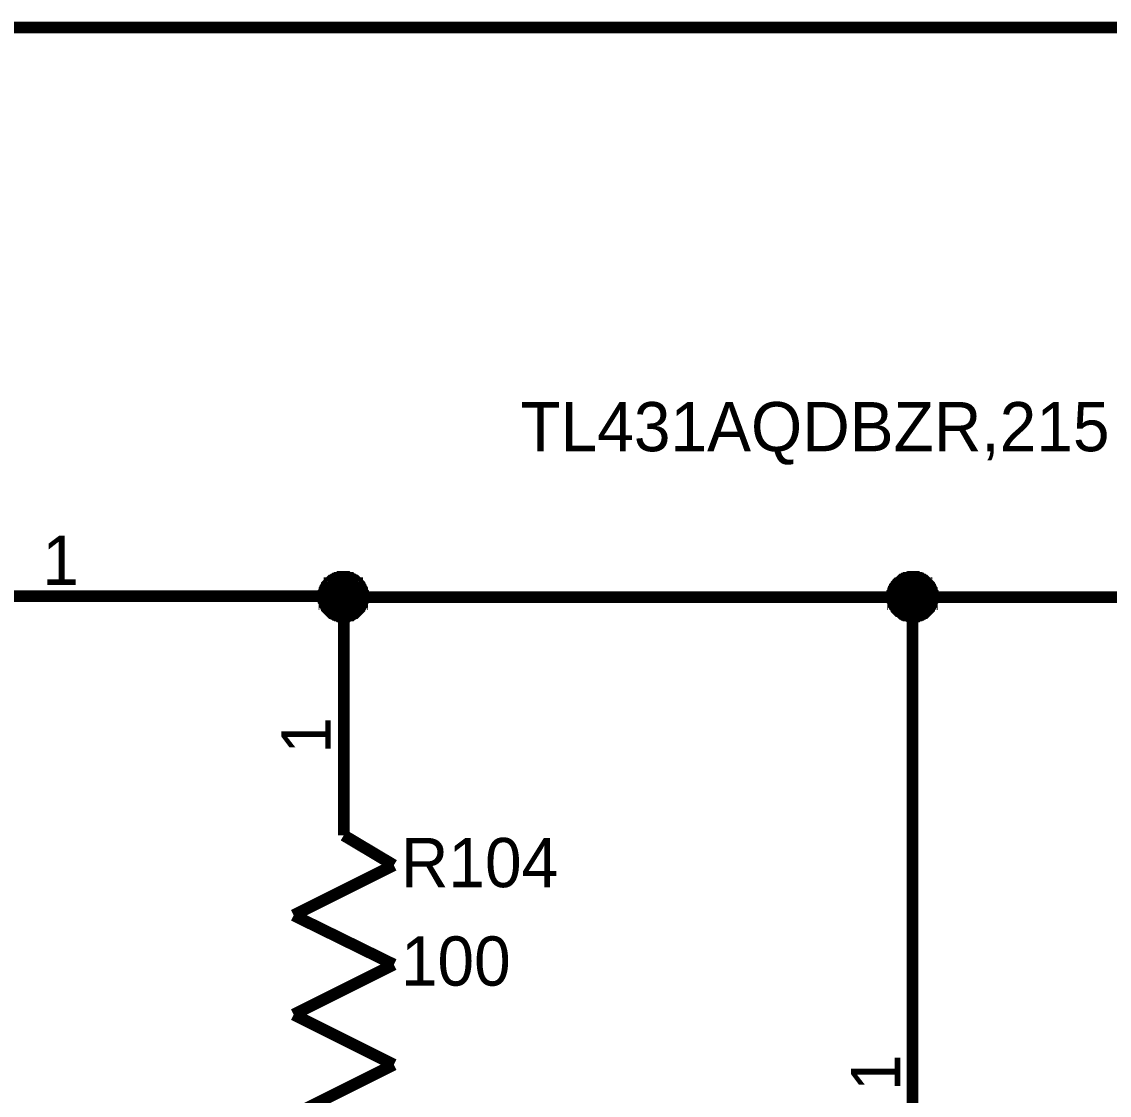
# Model space of a CAD drawing. Header units: millimetres. Extents: x 0 to 800, y 0 to 567.
# Drawn here: x 588.31 to 616.02, y 289.29 to 316.64 of the extents above; entities that cross this region are included whole.
import ezdxf

# ---------------------------------------------------------------- set-up
doc = ezdxf.new("R2010")
doc.units = ezdxf.units.MM
doc.layers.add('Sheet', color=255, linetype='Continuous')

msp = doc.modelspace()

# ---------------------------------------------------------------- linework, layer by layer
at = {"layer": 'Sheet'}
for points, const_width in [([(645.03, 315.195), (645.03, 316.495), (570.508, 316.495), (570.508, 304.489)], 0.3), ([(595.998, 301.98), (595.998, 302.003), (595.998, 302.025), (595.998, 302.07), (595.998, 302.092), (596.021, 302.115), (596.021, 302.137), (596.021, 302.159), (596.043, 302.182), (596.043, 302.204), (596.066, 302.227), (596.066, 302.249), (596.088, 302.271), (596.088, 302.294), (596.11, 302.316), (596.133, 302.339), (596.155, 302.339), (596.155, 302.361), (596.178, 302.383), (596.2, 302.406), (596.222, 302.406), (596.245, 302.428), (596.267, 302.428), (596.29, 302.451), (596.312, 302.451), (596.334, 302.473), (596.357, 302.473), (596.379, 302.473), (596.402, 302.495), (596.424, 302.495), (596.469, 302.495), (596.491, 302.495), (596.514, 302.495)], 0.3), ([(595.998, 301.98), (595.998, 302.003), (595.998, 302.025), (595.998, 302.07), (595.998, 302.092), (596.021, 302.115), (596.021, 302.137), (596.021, 302.159), (596.043, 302.182), (596.043, 302.204), (596.066, 302.227), (596.066, 302.249), (596.088, 302.271), (596.088, 302.294), (596.11, 302.316), (596.133, 302.339), (596.155, 302.339), (596.155, 302.361), (596.178, 302.383), (596.2, 302.406), (596.222, 302.406), (596.245, 302.428), (596.267, 302.428), (596.29, 302.451), (596.312, 302.451), (596.334, 302.473), (596.357, 302.473), (596.379, 302.473), (596.402, 302.495), (596.424, 302.495), (596.469, 302.495), (596.491, 302.495), (596.514, 302.495)], 0.3), ([(595.998, 301.98), (595.998, 302.003), (595.998, 302.025), (595.998, 302.07), (595.998, 302.092), (596.021, 302.115), (596.021, 302.137), (596.021, 302.159), (596.043, 302.182), (596.043, 302.204), (596.066, 302.227), (596.066, 302.249), (596.088, 302.271), (596.088, 302.294), (596.11, 302.316), (596.133, 302.339), (596.155, 302.339), (596.155, 302.361), (596.178, 302.383), (596.2, 302.406), (596.222, 302.406), (596.245, 302.428), (596.267, 302.428), (596.29, 302.451), (596.312, 302.451), (596.334, 302.473), (596.357, 302.473), (596.379, 302.473), (596.402, 302.495), (596.424, 302.495), (596.469, 302.495), (596.491, 302.495), (596.514, 302.495)], 0.3), ([(595.998, 301.98), (595.998, 302.003), (595.998, 302.025), (595.998, 302.07), (595.998, 302.092), (596.021, 302.115), (596.021, 302.137), (596.021, 302.159), (596.043, 302.182), (596.043, 302.204), (596.066, 302.227), (596.066, 302.249), (596.088, 302.271), (596.088, 302.294), (596.11, 302.316), (596.133, 302.339), (596.155, 302.339), (596.155, 302.361), (596.178, 302.383), (596.2, 302.406), (596.222, 302.406), (596.245, 302.428), (596.267, 302.428), (596.29, 302.451), (596.312, 302.451), (596.334, 302.473), (596.357, 302.473), (596.379, 302.473), (596.402, 302.495), (596.424, 302.495), (596.469, 302.495), (596.491, 302.495), (596.514, 302.495)], 0.3), ([(596.514, 302.495), (596.514, 302.495)], 0.3), ([(596.514, 302.495), (596.536, 302.495), (596.558, 302.495), (596.581, 302.495), (596.603, 302.495), (596.626, 302.473), (596.648, 302.473), (596.693, 302.473), (596.715, 302.451), (596.715, 302.451), (596.738, 302.428), (596.76, 302.428), (596.782, 302.406), (596.805, 302.406), (596.827, 302.383), (596.85, 302.361), (596.85, 302.339), (596.872, 302.339), (596.894, 302.316), (596.917, 302.294), (596.917, 302.271), (596.939, 302.249), (596.939, 302.227), (596.962, 302.204), (596.962, 302.182), (596.984, 302.159), (596.984, 302.137), (596.984, 302.115), (597.006, 302.092), (597.006, 302.07), (597.006, 302.025), (597.006, 302.003), (597.006, 301.98)], 0.3), ([(596.514, 302.495), (596.514, 302.495)], 0.3), ([(596.514, 302.495), (596.536, 302.495), (596.558, 302.495), (596.581, 302.495), (596.603, 302.495), (596.626, 302.473), (596.648, 302.473), (596.693, 302.473), (596.715, 302.451), (596.715, 302.451), (596.738, 302.428), (596.76, 302.428), (596.782, 302.406), (596.805, 302.406), (596.827, 302.383), (596.85, 302.361), (596.85, 302.339), (596.872, 302.339), (596.894, 302.316), (596.917, 302.294), (596.917, 302.271), (596.939, 302.249), (596.939, 302.227), (596.962, 302.204), (596.962, 302.182), (596.984, 302.159), (596.984, 302.137), (596.984, 302.115), (597.006, 302.092), (597.006, 302.07), (597.006, 302.025), (597.006, 302.003), (597.006, 301.98)], 0.3), ([(596.514, 302.495), (596.514, 302.495)], 0.3), ([(596.514, 302.495), (596.536, 302.495), (596.558, 302.495), (596.581, 302.495), (596.603, 302.495), (596.626, 302.473), (596.648, 302.473), (596.693, 302.473), (596.715, 302.451), (596.715, 302.451), (596.738, 302.428), (596.76, 302.428), (596.782, 302.406), (596.805, 302.406), (596.827, 302.383), (596.85, 302.361), (596.85, 302.339), (596.872, 302.339), (596.894, 302.316), (596.917, 302.294), (596.917, 302.271), (596.939, 302.249), (596.939, 302.227), (596.962, 302.204), (596.962, 302.182), (596.984, 302.159), (596.984, 302.137), (596.984, 302.115), (597.006, 302.092), (597.006, 302.07), (597.006, 302.025), (597.006, 302.003), (597.006, 301.98)], 0.3), ([(596.514, 302.495), (596.514, 302.495)], 0.3), ([(596.514, 302.495), (596.536, 302.495), (596.558, 302.495), (596.581, 302.495), (596.603, 302.495), (596.626, 302.473), (596.648, 302.473), (596.693, 302.473), (596.715, 302.451), (596.715, 302.451), (596.738, 302.428), (596.76, 302.428), (596.782, 302.406), (596.805, 302.406), (596.827, 302.383), (596.85, 302.361), (596.85, 302.339), (596.872, 302.339), (596.894, 302.316), (596.917, 302.294), (596.917, 302.271), (596.939, 302.249), (596.939, 302.227), (596.962, 302.204), (596.962, 302.182), (596.984, 302.159), (596.984, 302.137), (596.984, 302.115), (597.006, 302.092), (597.006, 302.07), (597.006, 302.025), (597.006, 302.003), (597.006, 301.98)], 0.3), ([(610.491, 301.98), (610.491, 302.003), (610.491, 302.025), (610.491, 302.07), (610.491, 302.092), (610.513, 302.115), (610.513, 302.137), (610.513, 302.159), (610.535, 302.182), (610.535, 302.204), (610.558, 302.227), (610.558, 302.249), (610.58, 302.271), (610.603, 302.294), (610.603, 302.316), (610.625, 302.339), (610.647, 302.339), (610.67, 302.361), (610.692, 302.383), (610.715, 302.406), (610.715, 302.406), (610.737, 302.428), (610.759, 302.428), (610.782, 302.451), (610.804, 302.451), (610.827, 302.473), (610.849, 302.473), (610.871, 302.473), (610.916, 302.495), (610.939, 302.495), (610.961, 302.495), (610.983, 302.495), (611.006, 302.495)], 0.3), ([(610.491, 301.98), (610.491, 302.003), (610.491, 302.025), (610.491, 302.07), (610.491, 302.092), (610.513, 302.115), (610.513, 302.137), (610.513, 302.159), (610.535, 302.182), (610.535, 302.204), (610.558, 302.227), (610.558, 302.249), (610.58, 302.271), (610.603, 302.294), (610.603, 302.316), (610.625, 302.339), (610.647, 302.339), (610.67, 302.361), (610.692, 302.383), (610.715, 302.406), (610.715, 302.406), (610.737, 302.428), (610.759, 302.428), (610.782, 302.451), (610.804, 302.451), (610.827, 302.473), (610.849, 302.473), (610.871, 302.473), (610.916, 302.495), (610.939, 302.495), (610.961, 302.495), (610.983, 302.495), (611.006, 302.495)], 0.3), ([(610.491, 301.98), (610.491, 302.003), (610.491, 302.025), (610.491, 302.07), (610.491, 302.092), (610.513, 302.115), (610.513, 302.137), (610.513, 302.159), (610.535, 302.182), (610.535, 302.204), (610.558, 302.227), (610.558, 302.249), (610.58, 302.271), (610.603, 302.294), (610.603, 302.316), (610.625, 302.339), (610.647, 302.339), (610.67, 302.361), (610.692, 302.383), (610.715, 302.406), (610.715, 302.406), (610.737, 302.428), (610.759, 302.428), (610.782, 302.451), (610.804, 302.451), (610.827, 302.473), (610.849, 302.473), (610.871, 302.473), (610.916, 302.495), (610.939, 302.495), (610.961, 302.495), (610.983, 302.495), (611.006, 302.495)], 0.3), ([(610.491, 301.98), (610.491, 302.003), (610.491, 302.025), (610.491, 302.07), (610.491, 302.092), (610.513, 302.115), (610.513, 302.137), (610.513, 302.159), (610.535, 302.182), (610.535, 302.204), (610.558, 302.227), (610.558, 302.249), (610.58, 302.271), (610.603, 302.294), (610.603, 302.316), (610.625, 302.339), (610.647, 302.339), (610.67, 302.361), (610.692, 302.383), (610.715, 302.406), (610.715, 302.406), (610.737, 302.428), (610.759, 302.428), (610.782, 302.451), (610.804, 302.451), (610.827, 302.473), (610.849, 302.473), (610.871, 302.473), (610.916, 302.495), (610.939, 302.495), (610.961, 302.495), (610.983, 302.495), (611.006, 302.495)], 0.3), ([(611.006, 302.495), (611.006, 302.495)], 0.3), ([(611.006, 302.495), (611.028, 302.495), (611.051, 302.495), (611.095, 302.495), (611.118, 302.495), (611.14, 302.473), (611.163, 302.473), (611.185, 302.473), (611.207, 302.451), (611.23, 302.451), (611.252, 302.428), (611.275, 302.428), (611.297, 302.406), (611.319, 302.406), (611.342, 302.383), (611.364, 302.361), (611.364, 302.339), (611.387, 302.339), (611.409, 302.316), (611.431, 302.294), (611.431, 302.271), (611.454, 302.249), (611.454, 302.227), (611.476, 302.204), (611.476, 302.182), (611.499, 302.159), (611.499, 302.137), (611.499, 302.115), (611.521, 302.092), (611.521, 302.07), (611.521, 302.025), (611.521, 302.003), (611.521, 301.98)], 0.3), ([(611.006, 302.495), (611.006, 302.495)], 0.3), ([(611.006, 302.495), (611.028, 302.495), (611.051, 302.495), (611.095, 302.495), (611.118, 302.495), (611.14, 302.473), (611.163, 302.473), (611.185, 302.473), (611.207, 302.451), (611.23, 302.451), (611.252, 302.428), (611.275, 302.428), (611.297, 302.406), (611.319, 302.406), (611.342, 302.383), (611.364, 302.361), (611.364, 302.339), (611.387, 302.339), (611.409, 302.316), (611.431, 302.294), (611.431, 302.271), (611.454, 302.249), (611.454, 302.227), (611.476, 302.204), (611.476, 302.182), (611.499, 302.159), (611.499, 302.137), (611.499, 302.115), (611.521, 302.092), (611.521, 302.07), (611.521, 302.025), (611.521, 302.003), (611.521, 301.98)], 0.3), ([(611.006, 302.495), (611.006, 302.495)], 0.3), ([(611.006, 302.495), (611.028, 302.495), (611.051, 302.495), (611.095, 302.495), (611.118, 302.495), (611.14, 302.473), (611.163, 302.473), (611.185, 302.473), (611.207, 302.451), (611.23, 302.451), (611.252, 302.428), (611.275, 302.428), (611.297, 302.406), (611.319, 302.406), (611.342, 302.383), (611.364, 302.361), (611.364, 302.339), (611.387, 302.339), (611.409, 302.316), (611.431, 302.294), (611.431, 302.271), (611.454, 302.249), (611.454, 302.227), (611.476, 302.204), (611.476, 302.182), (611.499, 302.159), (611.499, 302.137), (611.499, 302.115), (611.521, 302.092), (611.521, 302.07), (611.521, 302.025), (611.521, 302.003), (611.521, 301.98)], 0.3), ([(611.006, 302.495), (611.006, 302.495)], 0.3), ([(611.006, 302.495), (611.028, 302.495), (611.051, 302.495), (611.095, 302.495), (611.118, 302.495), (611.14, 302.473), (611.163, 302.473), (611.185, 302.473), (611.207, 302.451), (611.23, 302.451), (611.252, 302.428), (611.275, 302.428), (611.297, 302.406), (611.319, 302.406), (611.342, 302.383), (611.364, 302.361), (611.364, 302.339), (611.387, 302.339), (611.409, 302.316), (611.431, 302.294), (611.431, 302.271), (611.454, 302.249), (611.454, 302.227), (611.476, 302.204), (611.476, 302.182), (611.499, 302.159), (611.499, 302.137), (611.499, 302.115), (611.521, 302.092), (611.521, 302.07), (611.521, 302.025), (611.521, 302.003), (611.521, 301.98)], 0.3), ([(595.998, 301.98), (595.998, 302.003), (595.998, 302.025), (595.998, 302.07), (595.998, 302.092), (596.021, 302.115), (596.021, 302.137), (596.021, 302.159), (596.043, 302.182), (596.043, 302.204), (596.066, 302.227), (596.066, 302.249), (596.088, 302.271), (596.088, 302.294), (596.11, 302.316), (596.133, 302.339), (596.155, 302.339), (596.155, 302.361), (596.178, 302.383), (596.2, 302.406), (596.222, 302.406), (596.245, 302.428), (596.267, 302.428), (596.29, 302.451), (596.312, 302.451), (596.334, 302.473), (596.357, 302.473), (596.379, 302.473), (596.402, 302.495), (596.424, 302.495), (596.469, 302.495), (596.491, 302.495), (596.514, 302.495)], 0.0991), ([(595.998, 301.98), (595.998, 302.003), (595.998, 302.025), (595.998, 302.07), (595.998, 302.092), (596.021, 302.115), (596.021, 302.137), (596.021, 302.159), (596.043, 302.182), (596.043, 302.204), (596.066, 302.227), (596.066, 302.249), (596.088, 302.271), (596.088, 302.294), (596.11, 302.316), (596.133, 302.339), (596.155, 302.339), (596.155, 302.361), (596.178, 302.383), (596.2, 302.406), (596.222, 302.406), (596.245, 302.428), (596.267, 302.428), (596.29, 302.451), (596.312, 302.451), (596.334, 302.473), (596.357, 302.473), (596.379, 302.473), (596.402, 302.495), (596.424, 302.495), (596.469, 302.495), (596.491, 302.495), (596.514, 302.495)], 0.0991), ([(595.998, 301.98), (595.998, 302.003), (595.998, 302.025), (595.998, 302.07), (595.998, 302.092), (596.021, 302.115), (596.021, 302.137), (596.021, 302.159), (596.043, 302.182), (596.043, 302.204), (596.066, 302.227), (596.066, 302.249), (596.088, 302.271), (596.088, 302.294), (596.11, 302.316), (596.133, 302.339), (596.155, 302.339), (596.155, 302.361), (596.178, 302.383), (596.2, 302.406), (596.222, 302.406), (596.245, 302.428), (596.267, 302.428), (596.29, 302.451), (596.312, 302.451), (596.334, 302.473), (596.357, 302.473), (596.379, 302.473), (596.402, 302.495), (596.424, 302.495), (596.469, 302.495), (596.491, 302.495), (596.514, 302.495)], 0.0991), ([(595.998, 301.98), (595.998, 302.003), (595.998, 302.025), (595.998, 302.07), (595.998, 302.092), (596.021, 302.115), (596.021, 302.137), (596.021, 302.159), (596.043, 302.182), (596.043, 302.204), (596.066, 302.227), (596.066, 302.249), (596.088, 302.271), (596.088, 302.294), (596.11, 302.316), (596.133, 302.339), (596.155, 302.339), (596.155, 302.361), (596.178, 302.383), (596.2, 302.406), (596.222, 302.406), (596.245, 302.428), (596.267, 302.428), (596.29, 302.451), (596.312, 302.451), (596.334, 302.473), (596.357, 302.473), (596.379, 302.473), (596.402, 302.495), (596.424, 302.495), (596.469, 302.495), (596.491, 302.495), (596.514, 302.495)], 0.0991), ([(596.514, 302.495), (596.514, 302.495)], 0.0991), ([(596.514, 302.495), (596.536, 302.495), (596.558, 302.495), (596.581, 302.495), (596.603, 302.495), (596.626, 302.473), (596.648, 302.473), (596.693, 302.473), (596.715, 302.451), (596.715, 302.451), (596.738, 302.428), (596.76, 302.428), (596.782, 302.406), (596.805, 302.406), (596.827, 302.383), (596.85, 302.361), (596.85, 302.339), (596.872, 302.339), (596.894, 302.316), (596.917, 302.294), (596.917, 302.271), (596.939, 302.249), (596.939, 302.227), (596.962, 302.204), (596.962, 302.182), (596.984, 302.159), (596.984, 302.137), (596.984, 302.115), (597.006, 302.092), (597.006, 302.07), (597.006, 302.025), (597.006, 302.003), (597.006, 301.98)], 0.0991), ([(596.514, 302.495), (596.514, 302.495)], 0.0991), ([(596.514, 302.495), (596.536, 302.495), (596.558, 302.495), (596.581, 302.495), (596.603, 302.495), (596.626, 302.473), (596.648, 302.473), (596.693, 302.473), (596.715, 302.451), (596.715, 302.451), (596.738, 302.428), (596.76, 302.428), (596.782, 302.406), (596.805, 302.406), (596.827, 302.383), (596.85, 302.361), (596.85, 302.339), (596.872, 302.339), (596.894, 302.316), (596.917, 302.294), (596.917, 302.271), (596.939, 302.249), (596.939, 302.227), (596.962, 302.204), (596.962, 302.182), (596.984, 302.159), (596.984, 302.137), (596.984, 302.115), (597.006, 302.092), (597.006, 302.07), (597.006, 302.025), (597.006, 302.003), (597.006, 301.98)], 0.0991), ([(596.514, 302.495), (596.514, 302.495)], 0.0991), ([(596.514, 302.495), (596.536, 302.495), (596.558, 302.495), (596.581, 302.495), (596.603, 302.495), (596.626, 302.473), (596.648, 302.473), (596.693, 302.473), (596.715, 302.451), (596.715, 302.451), (596.738, 302.428), (596.76, 302.428), (596.782, 302.406), (596.805, 302.406), (596.827, 302.383), (596.85, 302.361), (596.85, 302.339), (596.872, 302.339), (596.894, 302.316), (596.917, 302.294), (596.917, 302.271), (596.939, 302.249), (596.939, 302.227), (596.962, 302.204), (596.962, 302.182), (596.984, 302.159), (596.984, 302.137), (596.984, 302.115), (597.006, 302.092), (597.006, 302.07), (597.006, 302.025), (597.006, 302.003), (597.006, 301.98)], 0.0991), ([(596.514, 302.495), (596.514, 302.495)], 0.0991), ([(596.514, 302.495), (596.536, 302.495), (596.558, 302.495), (596.581, 302.495), (596.603, 302.495), (596.626, 302.473), (596.648, 302.473), (596.693, 302.473), (596.715, 302.451), (596.715, 302.451), (596.738, 302.428), (596.76, 302.428), (596.782, 302.406), (596.805, 302.406), (596.827, 302.383), (596.85, 302.361), (596.85, 302.339), (596.872, 302.339), (596.894, 302.316), (596.917, 302.294), (596.917, 302.271), (596.939, 302.249), (596.939, 302.227), (596.962, 302.204), (596.962, 302.182), (596.984, 302.159), (596.984, 302.137), (596.984, 302.115), (597.006, 302.092), (597.006, 302.07), (597.006, 302.025), (597.006, 302.003), (597.006, 301.98)], 0.0991), ([(610.491, 301.98), (610.491, 302.003), (610.491, 302.025), (610.491, 302.07), (610.491, 302.092), (610.513, 302.115), (610.513, 302.137), (610.513, 302.159), (610.535, 302.182), (610.535, 302.204), (610.558, 302.227), (610.558, 302.249), (610.58, 302.271), (610.603, 302.294), (610.603, 302.316), (610.625, 302.339), (610.647, 302.339), (610.67, 302.361), (610.692, 302.383), (610.715, 302.406), (610.715, 302.406), (610.737, 302.428), (610.759, 302.428), (610.782, 302.451), (610.804, 302.451), (610.827, 302.473), (610.849, 302.473), (610.871, 302.473), (610.916, 302.495), (610.939, 302.495), (610.961, 302.495), (610.983, 302.495), (611.006, 302.495)], 0.0991), ([(610.491, 301.98), (610.491, 302.003), (610.491, 302.025), (610.491, 302.07), (610.491, 302.092), (610.513, 302.115), (610.513, 302.137), (610.513, 302.159), (610.535, 302.182), (610.535, 302.204), (610.558, 302.227), (610.558, 302.249), (610.58, 302.271), (610.603, 302.294), (610.603, 302.316), (610.625, 302.339), (610.647, 302.339), (610.67, 302.361), (610.692, 302.383), (610.715, 302.406), (610.715, 302.406), (610.737, 302.428), (610.759, 302.428), (610.782, 302.451), (610.804, 302.451), (610.827, 302.473), (610.849, 302.473), (610.871, 302.473), (610.916, 302.495), (610.939, 302.495), (610.961, 302.495), (610.983, 302.495), (611.006, 302.495)], 0.0991), ([(610.491, 301.98), (610.491, 302.003), (610.491, 302.025), (610.491, 302.07), (610.491, 302.092), (610.513, 302.115), (610.513, 302.137), (610.513, 302.159), (610.535, 302.182), (610.535, 302.204), (610.558, 302.227), (610.558, 302.249), (610.58, 302.271), (610.603, 302.294), (610.603, 302.316), (610.625, 302.339), (610.647, 302.339), (610.67, 302.361), (610.692, 302.383), (610.715, 302.406), (610.715, 302.406), (610.737, 302.428), (610.759, 302.428), (610.782, 302.451), (610.804, 302.451), (610.827, 302.473), (610.849, 302.473), (610.871, 302.473), (610.916, 302.495), (610.939, 302.495), (610.961, 302.495), (610.983, 302.495), (611.006, 302.495)], 0.0991), ([(610.491, 301.98), (610.491, 302.003), (610.491, 302.025), (610.491, 302.07), (610.491, 302.092), (610.513, 302.115), (610.513, 302.137), (610.513, 302.159), (610.535, 302.182), (610.535, 302.204), (610.558, 302.227), (610.558, 302.249), (610.58, 302.271), (610.603, 302.294), (610.603, 302.316), (610.625, 302.339), (610.647, 302.339), (610.67, 302.361), (610.692, 302.383), (610.715, 302.406), (610.715, 302.406), (610.737, 302.428), (610.759, 302.428), (610.782, 302.451), (610.804, 302.451), (610.827, 302.473), (610.849, 302.473), (610.871, 302.473), (610.916, 302.495), (610.939, 302.495), (610.961, 302.495), (610.983, 302.495), (611.006, 302.495)], 0.0991), ([(611.006, 302.495), (611.006, 302.495)], 0.0991), ([(611.006, 302.495), (611.028, 302.495), (611.051, 302.495), (611.095, 302.495), (611.118, 302.495), (611.14, 302.473), (611.163, 302.473), (611.185, 302.473), (611.207, 302.451), (611.23, 302.451), (611.252, 302.428), (611.275, 302.428), (611.297, 302.406), (611.319, 302.406), (611.342, 302.383), (611.364, 302.361), (611.364, 302.339), (611.387, 302.339), (611.409, 302.316), (611.431, 302.294), (611.431, 302.271), (611.454, 302.249), (611.454, 302.227), (611.476, 302.204), (611.476, 302.182), (611.499, 302.159), (611.499, 302.137), (611.499, 302.115), (611.521, 302.092), (611.521, 302.07), (611.521, 302.025), (611.521, 302.003), (611.521, 301.98)], 0.0991), ([(611.006, 302.495), (611.006, 302.495)], 0.0991), ([(611.006, 302.495), (611.028, 302.495), (611.051, 302.495), (611.095, 302.495), (611.118, 302.495), (611.14, 302.473), (611.163, 302.473), (611.185, 302.473), (611.207, 302.451), (611.23, 302.451), (611.252, 302.428), (611.275, 302.428), (611.297, 302.406), (611.319, 302.406), (611.342, 302.383), (611.364, 302.361), (611.364, 302.339), (611.387, 302.339), (611.409, 302.316), (611.431, 302.294), (611.431, 302.271), (611.454, 302.249), (611.454, 302.227), (611.476, 302.204), (611.476, 302.182), (611.499, 302.159), (611.499, 302.137), (611.499, 302.115), (611.521, 302.092), (611.521, 302.07), (611.521, 302.025), (611.521, 302.003), (611.521, 301.98)], 0.0991), ([(611.006, 302.495), (611.006, 302.495)], 0.0991), ([(611.006, 302.495), (611.028, 302.495), (611.051, 302.495), (611.095, 302.495), (611.118, 302.495), (611.14, 302.473), (611.163, 302.473), (611.185, 302.473), (611.207, 302.451), (611.23, 302.451), (611.252, 302.428), (611.275, 302.428), (611.297, 302.406), (611.319, 302.406), (611.342, 302.383), (611.364, 302.361), (611.364, 302.339), (611.387, 302.339), (611.409, 302.316), (611.431, 302.294), (611.431, 302.271), (611.454, 302.249), (611.454, 302.227), (611.476, 302.204), (611.476, 302.182), (611.499, 302.159), (611.499, 302.137), (611.499, 302.115), (611.521, 302.092), (611.521, 302.07), (611.521, 302.025), (611.521, 302.003), (611.521, 301.98)], 0.0991), ([(611.006, 302.495), (611.006, 302.495)], 0.0991), ([(611.006, 302.495), (611.028, 302.495), (611.051, 302.495), (611.095, 302.495), (611.118, 302.495), (611.14, 302.473), (611.163, 302.473), (611.185, 302.473), (611.207, 302.451), (611.23, 302.451), (611.252, 302.428), (611.275, 302.428), (611.297, 302.406), (611.319, 302.406), (611.342, 302.383), (611.364, 302.361), (611.364, 302.339), (611.387, 302.339), (611.409, 302.316), (611.431, 302.294), (611.431, 302.271), (611.454, 302.249), (611.454, 302.227), (611.476, 302.204), (611.476, 302.182), (611.499, 302.159), (611.499, 302.137), (611.499, 302.115), (611.521, 302.092), (611.521, 302.07), (611.521, 302.025), (611.521, 302.003), (611.521, 301.98)], 0.0991), ([(586.747, 302.003), (591.832, 302.003)], 0.3), ([(591.832, 302.003), (596.514, 302.003), (596.514, 301.98), (611.006, 301.98), (626.013, 301.98), (628.5, 301.98)], 0.3), ([(596.514, 301.487), (596.491, 301.487), (596.469, 301.487), (596.424, 301.487), (596.402, 301.487), (596.379, 301.51), (596.357, 301.51), (596.334, 301.51), (596.312, 301.532), (596.29, 301.532), (596.267, 301.555), (596.245, 301.555), (596.222, 301.577), (596.2, 301.577), (596.178, 301.599), (596.155, 301.622), (596.155, 301.622), (596.133, 301.644), (596.11, 301.667), (596.088, 301.689), (596.088, 301.711), (596.066, 301.734), (596.066, 301.756), (596.043, 301.779), (596.043, 301.801), (596.021, 301.801), (596.021, 301.846), (596.021, 301.868), (595.998, 301.891), (595.998, 301.913), (595.998, 301.935), (595.998, 301.958), (595.998, 301.98)], 0.3), ([(595.998, 301.98), (595.998, 301.98)], 0.3), ([(596.514, 301.487), (596.491, 301.487), (596.469, 301.487), (596.424, 301.487), (596.402, 301.487), (596.379, 301.51), (596.357, 301.51), (596.334, 301.51), (596.312, 301.532), (596.29, 301.532), (596.267, 301.555), (596.245, 301.555), (596.222, 301.577), (596.2, 301.577), (596.178, 301.599), (596.155, 301.622), (596.155, 301.622), (596.133, 301.644), (596.11, 301.667), (596.088, 301.689), (596.088, 301.711), (596.066, 301.734), (596.066, 301.756), (596.043, 301.779), (596.043, 301.801), (596.021, 301.801), (596.021, 301.846), (596.021, 301.868), (595.998, 301.891), (595.998, 301.913), (595.998, 301.935), (595.998, 301.958), (595.998, 301.98)], 0.3), ([(595.998, 301.98), (595.998, 301.98)], 0.3), ([(596.514, 301.487), (596.491, 301.487), (596.469, 301.487), (596.424, 301.487), (596.402, 301.487), (596.379, 301.51), (596.357, 301.51), (596.334, 301.51), (596.312, 301.532), (596.29, 301.532), (596.267, 301.555), (596.245, 301.555), (596.222, 301.577), (596.2, 301.577), (596.178, 301.599), (596.155, 301.622), (596.155, 301.622), (596.133, 301.644), (596.11, 301.667), (596.088, 301.689), (596.088, 301.711), (596.066, 301.734), (596.066, 301.756), (596.043, 301.779), (596.043, 301.801), (596.021, 301.801), (596.021, 301.846), (596.021, 301.868), (595.998, 301.891), (595.998, 301.913), (595.998, 301.935), (595.998, 301.958), (595.998, 301.98)], 0.3), ([(595.998, 301.98), (595.998, 301.98)], 0.3), ([(596.514, 301.487), (596.491, 301.487), (596.469, 301.487), (596.424, 301.487), (596.402, 301.487), (596.379, 301.51), (596.357, 301.51), (596.334, 301.51), (596.312, 301.532), (596.29, 301.532), (596.267, 301.555), (596.245, 301.555), (596.222, 301.577), (596.2, 301.577), (596.178, 301.599), (596.155, 301.622), (596.155, 301.622), (596.133, 301.644), (596.11, 301.667), (596.088, 301.689), (596.088, 301.711), (596.066, 301.734), (596.066, 301.756), (596.043, 301.779), (596.043, 301.801), (596.021, 301.801), (596.021, 301.846), (596.021, 301.868), (595.998, 301.891), (595.998, 301.913), (595.998, 301.935), (595.998, 301.958), (595.998, 301.98)], 0.3), ([(595.998, 301.98), (595.998, 301.98)], 0.3), ([(596.514, 300.995), (596.514, 301.98)], 0.3), ([(597.006, 301.98), (597.006, 301.958), (597.006, 301.935), (597.006, 301.913), (597.006, 301.891), (596.984, 301.868), (596.984, 301.846), (596.984, 301.801), (596.962, 301.801), (596.962, 301.779), (596.939, 301.756), (596.939, 301.734), (596.917, 301.711), (596.917, 301.689), (596.894, 301.667), (596.872, 301.644), (596.85, 301.622), (596.85, 301.622), (596.827, 301.599), (596.805, 301.577), (596.782, 301.577), (596.76, 301.555), (596.738, 301.555), (596.715, 301.532), (596.715, 301.532), (596.693, 301.51), (596.648, 301.51), (596.626, 301.51), (596.603, 301.487), (596.581, 301.487), (596.558, 301.487), (596.536, 301.487), (596.514, 301.487)], 0.3), ([(597.006, 301.98), (597.006, 301.958), (597.006, 301.935), (597.006, 301.913), (597.006, 301.891), (596.984, 301.868), (596.984, 301.846), (596.984, 301.801), (596.962, 301.801), (596.962, 301.779), (596.939, 301.756), (596.939, 301.734), (596.917, 301.711), (596.917, 301.689), (596.894, 301.667), (596.872, 301.644), (596.85, 301.622), (596.85, 301.622), (596.827, 301.599), (596.805, 301.577), (596.782, 301.577), (596.76, 301.555), (596.738, 301.555), (596.715, 301.532), (596.715, 301.532), (596.693, 301.51), (596.648, 301.51), (596.626, 301.51), (596.603, 301.487), (596.581, 301.487), (596.558, 301.487), (596.536, 301.487), (596.514, 301.487)], 0.3), ([(597.006, 301.98), (597.006, 301.958), (597.006, 301.935), (597.006, 301.913), (597.006, 301.891), (596.984, 301.868), (596.984, 301.846), (596.984, 301.801), (596.962, 301.801), (596.962, 301.779), (596.939, 301.756), (596.939, 301.734), (596.917, 301.711), (596.917, 301.689), (596.894, 301.667), (596.872, 301.644), (596.85, 301.622), (596.85, 301.622), (596.827, 301.599), (596.805, 301.577), (596.782, 301.577), (596.76, 301.555), (596.738, 301.555), (596.715, 301.532), (596.715, 301.532), (596.693, 301.51), (596.648, 301.51), (596.626, 301.51), (596.603, 301.487), (596.581, 301.487), (596.558, 301.487), (596.536, 301.487), (596.514, 301.487)], 0.3), ([(597.006, 301.98), (597.006, 301.958), (597.006, 301.935), (597.006, 301.913), (597.006, 301.891), (596.984, 301.868), (596.984, 301.846), (596.984, 301.801), (596.962, 301.801), (596.962, 301.779), (596.939, 301.756), (596.939, 301.734), (596.917, 301.711), (596.917, 301.689), (596.894, 301.667), (596.872, 301.644), (596.85, 301.622), (596.85, 301.622), (596.827, 301.599), (596.805, 301.577), (596.782, 301.577), (596.76, 301.555), (596.738, 301.555), (596.715, 301.532), (596.715, 301.532), (596.693, 301.51), (596.648, 301.51), (596.626, 301.51), (596.603, 301.487), (596.581, 301.487), (596.558, 301.487), (596.536, 301.487), (596.514, 301.487)], 0.3), ([(597.006, 301.98), (597.006, 301.98), (597.006, 301.98), (597.006, 301.98), (597.006, 301.98), (597.006, 301.98), (597.006, 301.98), (597.006, 301.98), (597.006, 301.98), (597.006, 301.98), (597.006, 301.98), (597.006, 301.98), (597.006, 301.98), (597.006, 301.98), (597.006, 301.98), (597.006, 301.98), (597.006, 301.98), (597.006, 301.98), (597.006, 301.98), (597.006, 301.98), (597.006, 301.98), (597.006, 301.98), (597.006, 301.98), (597.006, 301.98), (597.006, 301.98), (597.006, 301.98), (597.006, 301.98), (597.006, 301.98), (597.006, 301.98), (597.006, 301.98), (597.006, 301.98), (597.006, 301.98), (597.006, 301.98)], 0.3), ([(597.006, 301.98), (597.006, 301.98)], 0.3), ([(597.006, 301.98), (597.006, 301.98), (597.006, 301.98), (597.006, 301.98), (597.006, 301.98), (597.006, 301.98), (597.006, 301.98), (597.006, 301.98), (597.006, 301.98), (597.006, 301.98), (597.006, 301.98), (597.006, 301.98), (597.006, 301.98), (597.006, 301.98), (597.006, 301.98), (597.006, 301.98), (597.006, 301.98), (597.006, 301.98), (597.006, 301.98), (597.006, 301.98), (597.006, 301.98), (597.006, 301.98), (597.006, 301.98), (597.006, 301.98), (597.006, 301.98), (597.006, 301.98), (597.006, 301.98), (597.006, 301.98), (597.006, 301.98), (597.006, 301.98), (597.006, 301.98), (597.006, 301.98), (597.006, 301.98)], 0.3), ([(597.006, 301.98), (597.006, 301.98)], 0.3), ([(597.006, 301.98), (597.006, 301.98), (597.006, 301.98), (597.006, 301.98), (597.006, 301.98), (597.006, 301.98), (597.006, 301.98), (597.006, 301.98), (597.006, 301.98), (597.006, 301.98), (597.006, 301.98), (597.006, 301.98), (597.006, 301.98), (597.006, 301.98), (597.006, 301.98), (597.006, 301.98), (597.006, 301.98), (597.006, 301.98), (597.006, 301.98), (597.006, 301.98), (597.006, 301.98), (597.006, 301.98), (597.006, 301.98), (597.006, 301.98), (597.006, 301.98), (597.006, 301.98), (597.006, 301.98), (597.006, 301.98), (597.006, 301.98), (597.006, 301.98), (597.006, 301.98), (597.006, 301.98), (597.006, 301.98)], 0.3), ([(597.006, 301.98), (597.006, 301.98)], 0.3), ([(597.006, 301.98), (597.006, 301.98), (597.006, 301.98), (597.006, 301.98), (597.006, 301.98), (597.006, 301.98), (597.006, 301.98), (597.006, 301.98), (597.006, 301.98), (597.006, 301.98), (597.006, 301.98), (597.006, 301.98), (597.006, 301.98), (597.006, 301.98), (597.006, 301.98), (597.006, 301.98), (597.006, 301.98), (597.006, 301.98), (597.006, 301.98), (597.006, 301.98), (597.006, 301.98), (597.006, 301.98), (597.006, 301.98), (597.006, 301.98), (597.006, 301.98), (597.006, 301.98), (597.006, 301.98), (597.006, 301.98), (597.006, 301.98), (597.006, 301.98), (597.006, 301.98), (597.006, 301.98), (597.006, 301.98)], 0.3), ([(597.006, 301.98), (597.006, 301.98)], 0.3), ([(611.006, 301.487), (610.983, 301.487), (610.961, 301.487), (610.939, 301.487), (610.916, 301.487), (610.871, 301.51), (610.849, 301.51), (610.827, 301.51), (610.804, 301.532), (610.782, 301.532), (610.759, 301.555), (610.737, 301.555), (610.715, 301.577), (610.715, 301.577), (610.692, 301.599), (610.67, 301.622), (610.647, 301.622), (610.625, 301.644), (610.603, 301.667), (610.603, 301.689), (610.58, 301.711), (610.558, 301.734), (610.558, 301.756), (610.535, 301.779), (610.535, 301.801), (610.513, 301.801), (610.513, 301.846), (610.513, 301.868), (610.491, 301.891), (610.491, 301.913), (610.491, 301.935), (610.491, 301.958), (610.491, 301.98)], 0.3), ([(610.491, 301.98), (610.491, 301.98)], 0.3), ([(611.006, 301.487), (610.983, 301.487), (610.961, 301.487), (610.939, 301.487), (610.916, 301.487), (610.871, 301.51), (610.849, 301.51), (610.827, 301.51), (610.804, 301.532), (610.782, 301.532), (610.759, 301.555), (610.737, 301.555), (610.715, 301.577), (610.715, 301.577), (610.692, 301.599), (610.67, 301.622), (610.647, 301.622), (610.625, 301.644), (610.603, 301.667), (610.603, 301.689), (610.58, 301.711), (610.558, 301.734), (610.558, 301.756), (610.535, 301.779), (610.535, 301.801), (610.513, 301.801), (610.513, 301.846), (610.513, 301.868), (610.491, 301.891), (610.491, 301.913), (610.491, 301.935), (610.491, 301.958), (610.491, 301.98)], 0.3), ([(610.491, 301.98), (610.491, 301.98)], 0.3), ([(611.006, 301.487), (610.983, 301.487), (610.961, 301.487), (610.939, 301.487), (610.916, 301.487), (610.871, 301.51), (610.849, 301.51), (610.827, 301.51), (610.804, 301.532), (610.782, 301.532), (610.759, 301.555), (610.737, 301.555), (610.715, 301.577), (610.715, 301.577), (610.692, 301.599), (610.67, 301.622), (610.647, 301.622), (610.625, 301.644), (610.603, 301.667), (610.603, 301.689), (610.58, 301.711), (610.558, 301.734), (610.558, 301.756), (610.535, 301.779), (610.535, 301.801), (610.513, 301.801), (610.513, 301.846), (610.513, 301.868), (610.491, 301.891), (610.491, 301.913), (610.491, 301.935), (610.491, 301.958), (610.491, 301.98)], 0.3), ([(610.491, 301.98), (610.491, 301.98)], 0.3), ([(611.006, 301.487), (610.983, 301.487), (610.961, 301.487), (610.939, 301.487), (610.916, 301.487), (610.871, 301.51), (610.849, 301.51), (610.827, 301.51), (610.804, 301.532), (610.782, 301.532), (610.759, 301.555), (610.737, 301.555), (610.715, 301.577), (610.715, 301.577), (610.692, 301.599), (610.67, 301.622), (610.647, 301.622), (610.625, 301.644), (610.603, 301.667), (610.603, 301.689), (610.58, 301.711), (610.558, 301.734), (610.558, 301.756), (610.535, 301.779), (610.535, 301.801), (610.513, 301.801), (610.513, 301.846), (610.513, 301.868), (610.491, 301.891), (610.491, 301.913), (610.491, 301.935), (610.491, 301.958), (610.491, 301.98)], 0.3), ([(610.491, 301.98), (610.491, 301.98)], 0.3), ([(611.006, 292.483), (611.006, 301.98)], 0.3), ([(611.521, 301.98), (611.521, 301.958), (611.521, 301.935), (611.521, 301.913), (611.521, 301.891), (611.499, 301.868), (611.499, 301.846), (611.499, 301.801), (611.476, 301.801), (611.476, 301.779), (611.454, 301.756), (611.454, 301.734), (611.431, 301.711), (611.431, 301.689), (611.409, 301.667), (611.387, 301.644), (611.364, 301.622), (611.364, 301.622), (611.342, 301.599), (611.319, 301.577), (611.297, 301.577), (611.275, 301.555), (611.252, 301.555), (611.23, 301.532), (611.207, 301.532), (611.185, 301.51), (611.163, 301.51), (611.14, 301.51), (611.118, 301.487), (611.095, 301.487), (611.051, 301.487), (611.028, 301.487), (611.006, 301.487)], 0.3), ([(611.521, 301.98), (611.521, 301.958), (611.521, 301.935), (611.521, 301.913), (611.521, 301.891), (611.499, 301.868), (611.499, 301.846), (611.499, 301.801), (611.476, 301.801), (611.476, 301.779), (611.454, 301.756), (611.454, 301.734), (611.431, 301.711), (611.431, 301.689), (611.409, 301.667), (611.387, 301.644), (611.364, 301.622), (611.364, 301.622), (611.342, 301.599), (611.319, 301.577), (611.297, 301.577), (611.275, 301.555), (611.252, 301.555), (611.23, 301.532), (611.207, 301.532), (611.185, 301.51), (611.163, 301.51), (611.14, 301.51), (611.118, 301.487), (611.095, 301.487), (611.051, 301.487), (611.028, 301.487), (611.006, 301.487)], 0.3), ([(611.521, 301.98), (611.521, 301.958), (611.521, 301.935), (611.521, 301.913), (611.521, 301.891), (611.499, 301.868), (611.499, 301.846), (611.499, 301.801), (611.476, 301.801), (611.476, 301.779), (611.454, 301.756), (611.454, 301.734), (611.431, 301.711), (611.431, 301.689), (611.409, 301.667), (611.387, 301.644), (611.364, 301.622), (611.364, 301.622), (611.342, 301.599), (611.319, 301.577), (611.297, 301.577), (611.275, 301.555), (611.252, 301.555), (611.23, 301.532), (611.207, 301.532), (611.185, 301.51), (611.163, 301.51), (611.14, 301.51), (611.118, 301.487), (611.095, 301.487), (611.051, 301.487), (611.028, 301.487), (611.006, 301.487)], 0.3), ([(611.521, 301.98), (611.521, 301.958), (611.521, 301.935), (611.521, 301.913), (611.521, 301.891), (611.499, 301.868), (611.499, 301.846), (611.499, 301.801), (611.476, 301.801), (611.476, 301.779), (611.454, 301.756), (611.454, 301.734), (611.431, 301.711), (611.431, 301.689), (611.409, 301.667), (611.387, 301.644), (611.364, 301.622), (611.364, 301.622), (611.342, 301.599), (611.319, 301.577), (611.297, 301.577), (611.275, 301.555), (611.252, 301.555), (611.23, 301.532), (611.207, 301.532), (611.185, 301.51), (611.163, 301.51), (611.14, 301.51), (611.118, 301.487), (611.095, 301.487), (611.051, 301.487), (611.028, 301.487), (611.006, 301.487)], 0.3), ([(611.521, 301.98), (611.521, 301.98), (611.521, 301.98), (611.521, 301.98), (611.521, 301.98), (611.521, 301.98), (611.521, 301.98), (611.521, 301.98), (611.521, 301.98), (611.521, 301.98), (611.521, 301.98), (611.521, 301.98), (611.521, 301.98), (611.521, 301.98), (611.521, 301.98), (611.521, 301.98), (611.521, 301.98), (611.521, 301.98), (611.521, 301.98), (611.521, 301.98), (611.521, 301.98), (611.521, 301.98), (611.521, 301.98), (611.521, 301.98), (611.521, 301.98), (611.521, 301.98), (611.521, 301.98), (611.521, 301.98), (611.521, 301.98), (611.521, 301.98), (611.521, 301.98), (611.521, 301.98), (611.521, 301.98)], 0.3), ([(611.521, 301.98), (611.521, 301.98)], 0.3), ([(611.521, 301.98), (611.521, 301.98), (611.521, 301.98), (611.521, 301.98), (611.521, 301.98), (611.521, 301.98), (611.521, 301.98), (611.521, 301.98), (611.521, 301.98), (611.521, 301.98), (611.521, 301.98), (611.521, 301.98), (611.521, 301.98), (611.521, 301.98), (611.521, 301.98), (611.521, 301.98), (611.521, 301.98), (611.521, 301.98), (611.521, 301.98), (611.521, 301.98), (611.521, 301.98), (611.521, 301.98), (611.521, 301.98), (611.521, 301.98), (611.521, 301.98), (611.521, 301.98), (611.521, 301.98), (611.521, 301.98), (611.521, 301.98), (611.521, 301.98), (611.521, 301.98), (611.521, 301.98), (611.521, 301.98)], 0.3), ([(611.521, 301.98), (611.521, 301.98)], 0.3), ([(611.521, 301.98), (611.521, 301.98), (611.521, 301.98), (611.521, 301.98), (611.521, 301.98), (611.521, 301.98), (611.521, 301.98), (611.521, 301.98), (611.521, 301.98), (611.521, 301.98), (611.521, 301.98), (611.521, 301.98), (611.521, 301.98), (611.521, 301.98), (611.521, 301.98), (611.521, 301.98), (611.521, 301.98), (611.521, 301.98), (611.521, 301.98), (611.521, 301.98), (611.521, 301.98), (611.521, 301.98), (611.521, 301.98), (611.521, 301.98), (611.521, 301.98), (611.521, 301.98), (611.521, 301.98), (611.521, 301.98), (611.521, 301.98), (611.521, 301.98), (611.521, 301.98), (611.521, 301.98), (611.521, 301.98)], 0.3), ([(611.521, 301.98), (611.521, 301.98)], 0.3), ([(611.521, 301.98), (611.521, 301.98), (611.521, 301.98), (611.521, 301.98), (611.521, 301.98), (611.521, 301.98), (611.521, 301.98), (611.521, 301.98), (611.521, 301.98), (611.521, 301.98), (611.521, 301.98), (611.521, 301.98), (611.521, 301.98), (611.521, 301.98), (611.521, 301.98), (611.521, 301.98), (611.521, 301.98), (611.521, 301.98), (611.521, 301.98), (611.521, 301.98), (611.521, 301.98), (611.521, 301.98), (611.521, 301.98), (611.521, 301.98), (611.521, 301.98), (611.521, 301.98), (611.521, 301.98), (611.521, 301.98), (611.521, 301.98), (611.521, 301.98), (611.521, 301.98), (611.521, 301.98), (611.521, 301.98)], 0.3), ([(611.521, 301.98), (611.521, 301.98)], 0.3), ([(596.514, 301.487), (596.491, 301.487), (596.469, 301.487), (596.424, 301.487), (596.402, 301.487), (596.379, 301.51), (596.357, 301.51), (596.334, 301.51), (596.312, 301.532), (596.29, 301.532), (596.267, 301.555), (596.245, 301.555), (596.222, 301.577), (596.2, 301.577), (596.178, 301.599), (596.155, 301.622), (596.155, 301.622), (596.133, 301.644), (596.11, 301.667), (596.088, 301.689), (596.088, 301.711), (596.066, 301.734), (596.066, 301.756), (596.043, 301.779), (596.043, 301.801), (596.021, 301.801), (596.021, 301.846), (596.021, 301.868), (595.998, 301.891), (595.998, 301.913), (595.998, 301.935), (595.998, 301.958), (595.998, 301.98)], 0.0991), ([(595.998, 301.98), (595.998, 301.98)], 0.0991), ([(596.514, 301.487), (596.491, 301.487), (596.469, 301.487), (596.424, 301.487), (596.402, 301.487), (596.379, 301.51), (596.357, 301.51), (596.334, 301.51), (596.312, 301.532), (596.29, 301.532), (596.267, 301.555), (596.245, 301.555), (596.222, 301.577), (596.2, 301.577), (596.178, 301.599), (596.155, 301.622), (596.155, 301.622), (596.133, 301.644), (596.11, 301.667), (596.088, 301.689), (596.088, 301.711), (596.066, 301.734), (596.066, 301.756), (596.043, 301.779), (596.043, 301.801), (596.021, 301.801), (596.021, 301.846), (596.021, 301.868), (595.998, 301.891), (595.998, 301.913), (595.998, 301.935), (595.998, 301.958), (595.998, 301.98)], 0.0991), ([(595.998, 301.98), (595.998, 301.98)], 0.0991), ([(596.514, 301.487), (596.491, 301.487), (596.469, 301.487), (596.424, 301.487), (596.402, 301.487), (596.379, 301.51), (596.357, 301.51), (596.334, 301.51), (596.312, 301.532), (596.29, 301.532), (596.267, 301.555), (596.245, 301.555), (596.222, 301.577), (596.2, 301.577), (596.178, 301.599), (596.155, 301.622), (596.155, 301.622), (596.133, 301.644), (596.11, 301.667), (596.088, 301.689), (596.088, 301.711), (596.066, 301.734), (596.066, 301.756), (596.043, 301.779), (596.043, 301.801), (596.021, 301.801), (596.021, 301.846), (596.021, 301.868), (595.998, 301.891), (595.998, 301.913), (595.998, 301.935), (595.998, 301.958), (595.998, 301.98)], 0.0991), ([(595.998, 301.98), (595.998, 301.98)], 0.0991), ([(596.514, 301.487), (596.491, 301.487), (596.469, 301.487), (596.424, 301.487), (596.402, 301.487), (596.379, 301.51), (596.357, 301.51), (596.334, 301.51), (596.312, 301.532), (596.29, 301.532), (596.267, 301.555), (596.245, 301.555), (596.222, 301.577), (596.2, 301.577), (596.178, 301.599), (596.155, 301.622), (596.155, 301.622), (596.133, 301.644), (596.11, 301.667), (596.088, 301.689), (596.088, 301.711), (596.066, 301.734), (596.066, 301.756), (596.043, 301.779), (596.043, 301.801), (596.021, 301.801), (596.021, 301.846), (596.021, 301.868), (595.998, 301.891), (595.998, 301.913), (595.998, 301.935), (595.998, 301.958), (595.998, 301.98)], 0.0991), ([(595.998, 301.98), (595.998, 301.98)], 0.0991), ([(597.006, 301.98), (597.006, 301.958), (597.006, 301.935), (597.006, 301.913), (597.006, 301.891), (596.984, 301.868), (596.984, 301.846), (596.984, 301.801), (596.962, 301.801), (596.962, 301.779), (596.939, 301.756), (596.939, 301.734), (596.917, 301.711), (596.917, 301.689), (596.894, 301.667), (596.872, 301.644), (596.85, 301.622), (596.85, 301.622), (596.827, 301.599), (596.805, 301.577), (596.782, 301.577), (596.76, 301.555), (596.738, 301.555), (596.715, 301.532), (596.715, 301.532), (596.693, 301.51), (596.648, 301.51), (596.626, 301.51), (596.603, 301.487), (596.581, 301.487), (596.558, 301.487), (596.536, 301.487), (596.514, 301.487)], 0.0991), ([(597.006, 301.98), (597.006, 301.958), (597.006, 301.935), (597.006, 301.913), (597.006, 301.891), (596.984, 301.868), (596.984, 301.846), (596.984, 301.801), (596.962, 301.801), (596.962, 301.779), (596.939, 301.756), (596.939, 301.734), (596.917, 301.711), (596.917, 301.689), (596.894, 301.667), (596.872, 301.644), (596.85, 301.622), (596.85, 301.622), (596.827, 301.599), (596.805, 301.577), (596.782, 301.577), (596.76, 301.555), (596.738, 301.555), (596.715, 301.532), (596.715, 301.532), (596.693, 301.51), (596.648, 301.51), (596.626, 301.51), (596.603, 301.487), (596.581, 301.487), (596.558, 301.487), (596.536, 301.487), (596.514, 301.487)], 0.0991), ([(597.006, 301.98), (597.006, 301.958), (597.006, 301.935), (597.006, 301.913), (597.006, 301.891), (596.984, 301.868), (596.984, 301.846), (596.984, 301.801), (596.962, 301.801), (596.962, 301.779), (596.939, 301.756), (596.939, 301.734), (596.917, 301.711), (596.917, 301.689), (596.894, 301.667), (596.872, 301.644), (596.85, 301.622), (596.85, 301.622), (596.827, 301.599), (596.805, 301.577), (596.782, 301.577), (596.76, 301.555), (596.738, 301.555), (596.715, 301.532), (596.715, 301.532), (596.693, 301.51), (596.648, 301.51), (596.626, 301.51), (596.603, 301.487), (596.581, 301.487), (596.558, 301.487), (596.536, 301.487), (596.514, 301.487)], 0.0991), ([(597.006, 301.98), (597.006, 301.958), (597.006, 301.935), (597.006, 301.913), (597.006, 301.891), (596.984, 301.868), (596.984, 301.846), (596.984, 301.801), (596.962, 301.801), (596.962, 301.779), (596.939, 301.756), (596.939, 301.734), (596.917, 301.711), (596.917, 301.689), (596.894, 301.667), (596.872, 301.644), (596.85, 301.622), (596.85, 301.622), (596.827, 301.599), (596.805, 301.577), (596.782, 301.577), (596.76, 301.555), (596.738, 301.555), (596.715, 301.532), (596.715, 301.532), (596.693, 301.51), (596.648, 301.51), (596.626, 301.51), (596.603, 301.487), (596.581, 301.487), (596.558, 301.487), (596.536, 301.487), (596.514, 301.487)], 0.0991), ([(597.006, 301.98), (597.006, 301.98), (597.006, 301.98), (597.006, 301.98), (597.006, 301.98), (597.006, 301.98), (597.006, 301.98), (597.006, 301.98), (597.006, 301.98), (597.006, 301.98), (597.006, 301.98), (597.006, 301.98), (597.006, 301.98), (597.006, 301.98), (597.006, 301.98), (597.006, 301.98), (597.006, 301.98), (597.006, 301.98), (597.006, 301.98), (597.006, 301.98), (597.006, 301.98), (597.006, 301.98), (597.006, 301.98), (597.006, 301.98), (597.006, 301.98), (597.006, 301.98), (597.006, 301.98), (597.006, 301.98), (597.006, 301.98), (597.006, 301.98), (597.006, 301.98), (597.006, 301.98), (597.006, 301.98)], 0.0991), ([(597.006, 301.98), (597.006, 301.98)], 0.0991), ([(597.006, 301.98), (597.006, 301.98), (597.006, 301.98), (597.006, 301.98), (597.006, 301.98), (597.006, 301.98), (597.006, 301.98), (597.006, 301.98), (597.006, 301.98), (597.006, 301.98), (597.006, 301.98), (597.006, 301.98), (597.006, 301.98), (597.006, 301.98), (597.006, 301.98), (597.006, 301.98), (597.006, 301.98), (597.006, 301.98), (597.006, 301.98), (597.006, 301.98), (597.006, 301.98), (597.006, 301.98), (597.006, 301.98), (597.006, 301.98), (597.006, 301.98), (597.006, 301.98), (597.006, 301.98), (597.006, 301.98), (597.006, 301.98), (597.006, 301.98), (597.006, 301.98), (597.006, 301.98), (597.006, 301.98)], 0.0991), ([(597.006, 301.98), (597.006, 301.98)], 0.0991), ([(597.006, 301.98), (597.006, 301.98), (597.006, 301.98), (597.006, 301.98), (597.006, 301.98), (597.006, 301.98), (597.006, 301.98), (597.006, 301.98), (597.006, 301.98), (597.006, 301.98), (597.006, 301.98), (597.006, 301.98), (597.006, 301.98), (597.006, 301.98), (597.006, 301.98), (597.006, 301.98), (597.006, 301.98), (597.006, 301.98), (597.006, 301.98), (597.006, 301.98), (597.006, 301.98), (597.006, 301.98), (597.006, 301.98), (597.006, 301.98), (597.006, 301.98), (597.006, 301.98), (597.006, 301.98), (597.006, 301.98), (597.006, 301.98), (597.006, 301.98), (597.006, 301.98), (597.006, 301.98), (597.006, 301.98)], 0.0991), ([(597.006, 301.98), (597.006, 301.98)], 0.0991), ([(597.006, 301.98), (597.006, 301.98), (597.006, 301.98), (597.006, 301.98), (597.006, 301.98), (597.006, 301.98), (597.006, 301.98), (597.006, 301.98), (597.006, 301.98), (597.006, 301.98), (597.006, 301.98), (597.006, 301.98), (597.006, 301.98), (597.006, 301.98), (597.006, 301.98), (597.006, 301.98), (597.006, 301.98), (597.006, 301.98), (597.006, 301.98), (597.006, 301.98), (597.006, 301.98), (597.006, 301.98), (597.006, 301.98), (597.006, 301.98), (597.006, 301.98), (597.006, 301.98), (597.006, 301.98), (597.006, 301.98), (597.006, 301.98), (597.006, 301.98), (597.006, 301.98), (597.006, 301.98), (597.006, 301.98)], 0.0991), ([(597.006, 301.98), (597.006, 301.98)], 0.0991), ([(611.006, 301.487), (610.983, 301.487), (610.961, 301.487), (610.939, 301.487), (610.916, 301.487), (610.871, 301.51), (610.849, 301.51), (610.827, 301.51), (610.804, 301.532), (610.782, 301.532), (610.759, 301.555), (610.737, 301.555), (610.715, 301.577), (610.715, 301.577), (610.692, 301.599), (610.67, 301.622), (610.647, 301.622), (610.625, 301.644), (610.603, 301.667), (610.603, 301.689), (610.58, 301.711), (610.558, 301.734), (610.558, 301.756), (610.535, 301.779), (610.535, 301.801), (610.513, 301.801), (610.513, 301.846), (610.513, 301.868), (610.491, 301.891), (610.491, 301.913), (610.491, 301.935), (610.491, 301.958), (610.491, 301.98)], 0.0991), ([(610.491, 301.98), (610.491, 301.98)], 0.0991), ([(611.006, 301.487), (610.983, 301.487), (610.961, 301.487), (610.939, 301.487), (610.916, 301.487), (610.871, 301.51), (610.849, 301.51), (610.827, 301.51), (610.804, 301.532), (610.782, 301.532), (610.759, 301.555), (610.737, 301.555), (610.715, 301.577), (610.715, 301.577), (610.692, 301.599), (610.67, 301.622), (610.647, 301.622), (610.625, 301.644), (610.603, 301.667), (610.603, 301.689), (610.58, 301.711), (610.558, 301.734), (610.558, 301.756), (610.535, 301.779), (610.535, 301.801), (610.513, 301.801), (610.513, 301.846), (610.513, 301.868), (610.491, 301.891), (610.491, 301.913), (610.491, 301.935), (610.491, 301.958), (610.491, 301.98)], 0.0991), ([(610.491, 301.98), (610.491, 301.98)], 0.0991), ([(611.006, 301.487), (610.983, 301.487), (610.961, 301.487), (610.939, 301.487), (610.916, 301.487), (610.871, 301.51), (610.849, 301.51), (610.827, 301.51), (610.804, 301.532), (610.782, 301.532), (610.759, 301.555), (610.737, 301.555), (610.715, 301.577), (610.715, 301.577), (610.692, 301.599), (610.67, 301.622), (610.647, 301.622), (610.625, 301.644), (610.603, 301.667), (610.603, 301.689), (610.58, 301.711), (610.558, 301.734), (610.558, 301.756), (610.535, 301.779), (610.535, 301.801), (610.513, 301.801), (610.513, 301.846), (610.513, 301.868), (610.491, 301.891), (610.491, 301.913), (610.491, 301.935), (610.491, 301.958), (610.491, 301.98)], 0.0991), ([(610.491, 301.98), (610.491, 301.98)], 0.0991), ([(611.006, 301.487), (610.983, 301.487), (610.961, 301.487), (610.939, 301.487), (610.916, 301.487), (610.871, 301.51), (610.849, 301.51), (610.827, 301.51), (610.804, 301.532), (610.782, 301.532), (610.759, 301.555), (610.737, 301.555), (610.715, 301.577), (610.715, 301.577), (610.692, 301.599), (610.67, 301.622), (610.647, 301.622), (610.625, 301.644), (610.603, 301.667), (610.603, 301.689), (610.58, 301.711), (610.558, 301.734), (610.558, 301.756), (610.535, 301.779), (610.535, 301.801), (610.513, 301.801), (610.513, 301.846), (610.513, 301.868), (610.491, 301.891), (610.491, 301.913), (610.491, 301.935), (610.491, 301.958), (610.491, 301.98)], 0.0991), ([(610.491, 301.98), (610.491, 301.98)], 0.0991), ([(611.521, 301.98), (611.521, 301.958), (611.521, 301.935), (611.521, 301.913), (611.521, 301.891), (611.499, 301.868), (611.499, 301.846), (611.499, 301.801), (611.476, 301.801), (611.476, 301.779), (611.454, 301.756), (611.454, 301.734), (611.431, 301.711), (611.431, 301.689), (611.409, 301.667), (611.387, 301.644), (611.364, 301.622), (611.364, 301.622), (611.342, 301.599), (611.319, 301.577), (611.297, 301.577), (611.275, 301.555), (611.252, 301.555), (611.23, 301.532), (611.207, 301.532), (611.185, 301.51), (611.163, 301.51), (611.14, 301.51), (611.118, 301.487), (611.095, 301.487), (611.051, 301.487), (611.028, 301.487), (611.006, 301.487)], 0.0991), ([(611.521, 301.98), (611.521, 301.958), (611.521, 301.935), (611.521, 301.913), (611.521, 301.891), (611.499, 301.868), (611.499, 301.846), (611.499, 301.801), (611.476, 301.801), (611.476, 301.779), (611.454, 301.756), (611.454, 301.734), (611.431, 301.711), (611.431, 301.689), (611.409, 301.667), (611.387, 301.644), (611.364, 301.622), (611.364, 301.622), (611.342, 301.599), (611.319, 301.577), (611.297, 301.577), (611.275, 301.555), (611.252, 301.555), (611.23, 301.532), (611.207, 301.532), (611.185, 301.51), (611.163, 301.51), (611.14, 301.51), (611.118, 301.487), (611.095, 301.487), (611.051, 301.487), (611.028, 301.487), (611.006, 301.487)], 0.0991), ([(611.521, 301.98), (611.521, 301.958), (611.521, 301.935), (611.521, 301.913), (611.521, 301.891), (611.499, 301.868), (611.499, 301.846), (611.499, 301.801), (611.476, 301.801), (611.476, 301.779), (611.454, 301.756), (611.454, 301.734), (611.431, 301.711), (611.431, 301.689), (611.409, 301.667), (611.387, 301.644), (611.364, 301.622), (611.364, 301.622), (611.342, 301.599), (611.319, 301.577), (611.297, 301.577), (611.275, 301.555), (611.252, 301.555), (611.23, 301.532), (611.207, 301.532), (611.185, 301.51), (611.163, 301.51), (611.14, 301.51), (611.118, 301.487), (611.095, 301.487), (611.051, 301.487), (611.028, 301.487), (611.006, 301.487)], 0.0991), ([(611.521, 301.98), (611.521, 301.958), (611.521, 301.935), (611.521, 301.913), (611.521, 301.891), (611.499, 301.868), (611.499, 301.846), (611.499, 301.801), (611.476, 301.801), (611.476, 301.779), (611.454, 301.756), (611.454, 301.734), (611.431, 301.711), (611.431, 301.689), (611.409, 301.667), (611.387, 301.644), (611.364, 301.622), (611.364, 301.622), (611.342, 301.599), (611.319, 301.577), (611.297, 301.577), (611.275, 301.555), (611.252, 301.555), (611.23, 301.532), (611.207, 301.532), (611.185, 301.51), (611.163, 301.51), (611.14, 301.51), (611.118, 301.487), (611.095, 301.487), (611.051, 301.487), (611.028, 301.487), (611.006, 301.487)], 0.0991), ([(611.521, 301.98), (611.521, 301.98), (611.521, 301.98), (611.521, 301.98), (611.521, 301.98), (611.521, 301.98), (611.521, 301.98), (611.521, 301.98), (611.521, 301.98), (611.521, 301.98), (611.521, 301.98), (611.521, 301.98), (611.521, 301.98), (611.521, 301.98), (611.521, 301.98), (611.521, 301.98), (611.521, 301.98), (611.521, 301.98), (611.521, 301.98), (611.521, 301.98), (611.521, 301.98), (611.521, 301.98), (611.521, 301.98), (611.521, 301.98), (611.521, 301.98), (611.521, 301.98), (611.521, 301.98), (611.521, 301.98), (611.521, 301.98), (611.521, 301.98), (611.521, 301.98), (611.521, 301.98), (611.521, 301.98)], 0.0991), ([(611.521, 301.98), (611.521, 301.98)], 0.0991), ([(611.521, 301.98), (611.521, 301.98), (611.521, 301.98), (611.521, 301.98), (611.521, 301.98), (611.521, 301.98), (611.521, 301.98), (611.521, 301.98), (611.521, 301.98), (611.521, 301.98), (611.521, 301.98), (611.521, 301.98), (611.521, 301.98), (611.521, 301.98), (611.521, 301.98), (611.521, 301.98), (611.521, 301.98), (611.521, 301.98), (611.521, 301.98), (611.521, 301.98), (611.521, 301.98), (611.521, 301.98), (611.521, 301.98), (611.521, 301.98), (611.521, 301.98), (611.521, 301.98), (611.521, 301.98), (611.521, 301.98), (611.521, 301.98), (611.521, 301.98), (611.521, 301.98), (611.521, 301.98), (611.521, 301.98)], 0.0991), ([(611.521, 301.98), (611.521, 301.98)], 0.0991), ([(611.521, 301.98), (611.521, 301.98), (611.521, 301.98), (611.521, 301.98), (611.521, 301.98), (611.521, 301.98), (611.521, 301.98), (611.521, 301.98), (611.521, 301.98), (611.521, 301.98), (611.521, 301.98), (611.521, 301.98), (611.521, 301.98), (611.521, 301.98), (611.521, 301.98), (611.521, 301.98), (611.521, 301.98), (611.521, 301.98), (611.521, 301.98), (611.521, 301.98), (611.521, 301.98), (611.521, 301.98), (611.521, 301.98), (611.521, 301.98), (611.521, 301.98), (611.521, 301.98), (611.521, 301.98), (611.521, 301.98), (611.521, 301.98), (611.521, 301.98), (611.521, 301.98), (611.521, 301.98), (611.521, 301.98)], 0.0991), ([(611.521, 301.98), (611.521, 301.98)], 0.0991), ([(611.521, 301.98), (611.521, 301.98), (611.521, 301.98), (611.521, 301.98), (611.521, 301.98), (611.521, 301.98), (611.521, 301.98), (611.521, 301.98), (611.521, 301.98), (611.521, 301.98), (611.521, 301.98), (611.521, 301.98), (611.521, 301.98), (611.521, 301.98), (611.521, 301.98), (611.521, 301.98), (611.521, 301.98), (611.521, 301.98), (611.521, 301.98), (611.521, 301.98), (611.521, 301.98), (611.521, 301.98), (611.521, 301.98), (611.521, 301.98), (611.521, 301.98), (611.521, 301.98), (611.521, 301.98), (611.521, 301.98), (611.521, 301.98), (611.521, 301.98), (611.521, 301.98), (611.521, 301.98), (611.521, 301.98)], 0.0991), ([(611.521, 301.98), (611.521, 301.98)], 0.0991), ([(596.514, 295.91), (596.514, 300.995)], 0.3), ([(596.514, 295.91), (596.514, 296.672)], 0.3), ([(596.514, 295.91), (597.79, 295.149)], 0.3), ([(597.79, 295.149), (595.237, 293.872)], 0.3), ([(595.237, 293.872), (597.79, 292.617)], 0.3), ([(597.79, 292.617), (595.237, 291.341)], 0.3), ([(611.006, 287.399), (611.006, 292.483)], 0.3), ([(595.237, 291.341), (597.79, 290.064)], 0.3), ([(597.79, 290.064), (595.237, 288.787)], 0.3)]:
    msp.add_lwpolyline(points, dxfattribs=dict(at, const_width=const_width))
at = {"layer": 'Sheet', "const_width": 0.508}
for points in [[(596.245, 301.999, 1), (596.753, 301.999, 1)], [(610.745, 301.999, 1), (611.253, 301.999, 1)]]:
    msp.add_lwpolyline(points, format="xyb", close=True, dxfattribs=at)

# ---------------------------------------------------------------- texts
at = {"layer": 'Sheet'}
for s, height, p in [('TL431AQDBZR,215', 1.25433, (601.016, 305.698)), ('1', 1.254, (588.831, 302.294)), ('R104', 1.2543, (597.969, 294.589)), ('100', 1.2543, (597.969, 292.08))]:
    msp.add_text(s, height=height, dxfattribs=at).set_placement(p)
for p in [(596.178, 297.993), (610.692, 289.392)]:
    msp.add_text('1', height=1.254, rotation=90, dxfattribs=at).set_placement(p)

doc.saveas('drawing.dxf')
